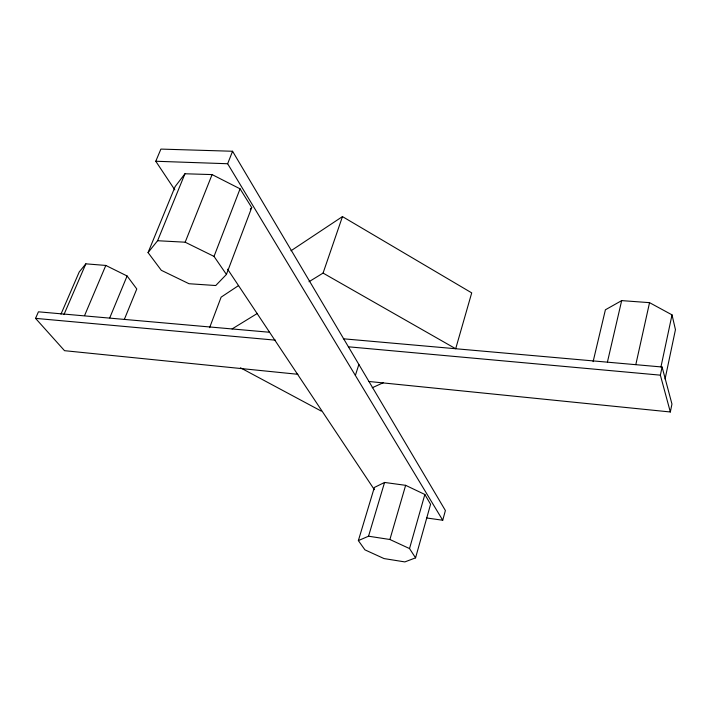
<?xml version="1.0" encoding="UTF-8"?>
<svg xmlns="http://www.w3.org/2000/svg" width="711" height="711" viewBox="0 0 711 711"><rect width="100%" height="100%" fill="white"/><g stroke="black" fill="none" stroke-linecap="round" stroke-linejoin="round"><path stroke-width="1.07" d="M368.956 381.487L670.331 411.98L671.957 404.052L662.092 367.009L343.333 338.791M665.061 379.061L675.45 329.664L672.019 314.866L649.543 302.655L621.672 300.62L605.399 309.792L593.107 361.668M660.946 366.947L672.019 314.866M670.331 411.98L660.368 375.159L662.092 367.009M635.821 364.592L649.543 302.655M607.443 361.979L621.672 300.62M426.493 517.946L442.731 520.239L445.397 510.534L232.568 151.256L160.899 149.088L155.771 161.255L174.808 189.855M415.562 557.859L430.582 504.277L424.849 494.474L405.634 485.329L384.562 482.449L374.35 487.462L358.362 540.6L364.939 549.852L384.047 558.579L404.861 561.912L415.562 557.859L409.527 548.572L389.895 539.498L368.538 536.21L358.362 540.6M409.527 548.572L424.849 494.474M389.895 539.498L405.634 485.329M368.538 536.21L384.562 482.449M355.367 375.426L358.868 364.467M323.07 273.086L342.462 216.597L471.713 292.879L455.689 348.737L323.07 273.086L309.001 281.725M209.612 327.664L221.121 297.154L238.585 285.555M226.427 274.446L251.73 207.559L240.069 188.824L212.091 174.586L184.949 173.768L175.146 186.566L148.057 252.592L161.299 270.296L189.01 283.725L215.744 285.529L226.427 274.446L214.02 256.404L185.171 242.202L157.602 240.727L148.057 252.592M214.02 256.404L240.069 188.824M442.731 520.239L227.653 163.734L232.568 151.256M185.171 242.202L212.091 174.586M157.602 240.727L184.949 173.768M124.363 319.363L136.788 288.968L127.1 275.984L105.815 265.443L85.844 263.834L79.214 271.984L60.977 314.164M109.743 317.879L127.1 275.984M84.573 315.56L105.815 265.443M63.946 314.6L85.844 263.834M297.9 374.297L64.523 350.683L35.55 318.368L38.438 311.809L269.54 332.259M250.281 209.158L251.73 207.559M290.986 250.77L342.462 216.597M232.088 328.944L257.409 313.4M372.235 387.762L383.238 382.74M155.771 161.255L227.653 163.734M35.55 318.368L275.468 340.169M348.408 346.799L660.368 375.159M240.46 367.791L321.23 411.074M227.609 269.193L374.35 489.675"/></g></svg>
